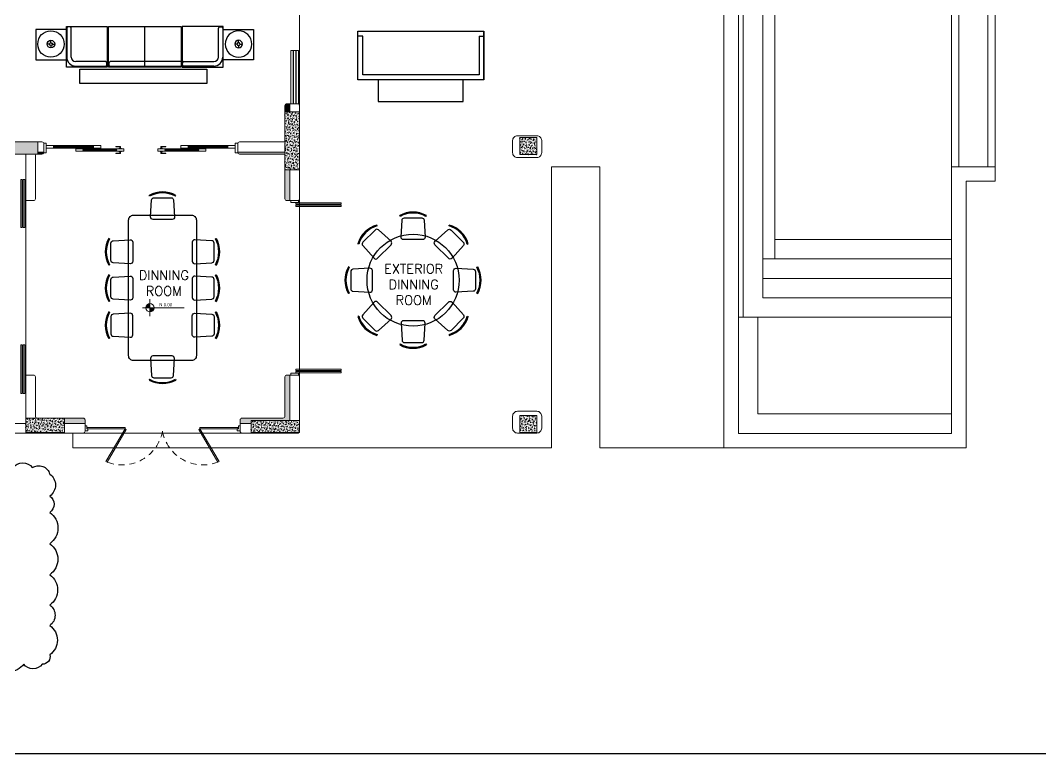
# Model space of a CAD drawing. Header units: metres. Extents: x -232 to 581, y 30 to 789.
# Drawn here: x 114.26 to 135.31, y 374.67 to 389.8 of the extents above; entities that cross this region are included whole.
import ezdxf

# ---------------------------------------------------------------- set-up
doc = ezdxf.new("R2010")
doc.units = ezdxf.units.M
doc.linetypes.add('HIDDEN2', pattern=[0.1875, 0.125, -0.0625])
for name, color, linetype in [('_electricos-Leyenda', 7, 'Continuous'), ('HATCH', 8, 'Continuous'), ('MOBILIARIOS', 252, 'Continuous')]:
    doc.layers.add(name, color=color, linetype=linetype)
for name, color, linetype, lineweight in [('A-DOOR', 35, 'Continuous', 5), ('A-WALL', 250, 'Continuous', 20), ('baños', 140, 'Continuous', 0), ('Columnas', 7, 'Continuous', 18), ('piscina', 131, 'Continuous', 0), ('SE-2', 252, 'Continuous', 9), ('textos', 7, 'Continuous', 0)]:
    doc.layers.add(name, color=color, linetype=linetype, lineweight=lineweight)
doc.layers.add('PISO', color=7, linetype='Continuous', lineweight=5, true_color=0xe6e6e6)
doc.layers.add('pisos', color=253, linetype='Continuous', lineweight=0, transparency=0.1)
doc.layers.add('RELLENO SECCION', color=8, linetype='Continuous', lineweight=0, transparency=0.4)
doc.styles.add('ESC100-2mm', font='arial.ttf', dxfattribs={"height": 0.15})
doc.styles.get("Standard").update_dxf_attribs({"font": 'arial.ttf'})
pattern_1 = [(50, (109.59505, -7.243447), (0.058299094, -0.005100507), [0.006096, -0.067056]), (355, (109.59505, -7.24345), (-0.011277895, 0.06113819), [0.0048768, -0.053644987]), (100.451445, (109.59991, -7.24387), (0.0470212, 0.05603768), [0.005180803, -0.056988878]), (46.1842, (109.59505, -7.22719), (0.086745293, -0.013453545), [0.009144, -0.100584]), (96.63556, (109.60228, -7.22831), (0.07596932, 0.07917636), [0.00777121, -0.085483395]), (351.18415, (109.59505, -7.22719), (0.07596932, 0.07917636), [0.00731519, -0.080467114]), (21, (109.60318, -7.231255), (0.048516605, -0.032724863), [0.006096, -0.067056]), (326, (109.60318, -7.231255), (0.01977665, 0.05894015), [0.0048768, -0.0536448]), (71.451445, (109.607223, -7.23398), (0.068293254, 0.026215286), [0.005180803, -0.05698878]), (37.5, (109.595052, -7.243447), (0.000988353, 0.0270576124), [0, -0.05299456, 0, -0.0544576, 0, -0.053848]), (7.5, (109.595052, -7.243447), (0.021382292, 0.032057784), [0, -0.03104896, 0, -0.05177536, 0, -0.0205232]), (327.5, (109.576927, -7.243447), (0.0433889905, -0.001833198), [0, -0.02032, 0, -0.0633984, 0, -0.0841248]), (317.5, (109.5688, -7.243447), (0.047401338, 0.008136477), [0, -0.026416, 0, -0.04210304, 0, -0.0597408])]

# ---------------------------------------------------------------- blocks, each defined once
blk = doc.blocks.new('A$C9daa110d')
at = {"layer": 'A-DOOR'}
for p, q in [((0, 0.101), (0.06, 0.101)), ((0, 0.101), (0, 0.001)), ((0.035, 0.001), (0, 0.001)), ((0.035, 0.061), (0.035, 0.001)), ((0.06, 0.061), (0.035, 0.061)), ((0.06, 0.061), (0.06, 0.101)), ((3.2, 0.1), (3.14, 0.1)), ((3.14, 0.06), (3.14, 0.1)), ((3.14, 0.06), (3.165, 0.06)), ((3.165, 0.06), (3.165, 0)), ((3.165, 0), (3.2, 0)), ((3.2, 0.1), (3.2, 0))]:
    blk.add_line(p, q, dxfattribs=at)
for points in [[(0.431, 0.734), (0.825, 0.06), (0.851, 0.076), (0.458, 0.749)], [(2.766, 0.734), (2.372, 0.06), (2.346, 0.075), (2.74, 0.749)], [(0.045, 0.061), (0.825, 0.06), (0.825, 0.03), (0.045, 0.03)], [(3.152, 0.06), (2.372, 0.06), (2.372, 0.03), (3.152, 0.03)]]:
    blk.add_lwpolyline(points, close=True, dxfattribs=at)
at = {"layer": 'A-DOOR', "linetype": 'HIDDEN2'}
for centre, start, end in [((0.76, -0.049), 10.7613, 110.7488), ((2.437, -0.049), 69.2325, 169.2199)]:
    blk.add_arc(centre, 0.854, start, end, dxfattribs=at)
blk = doc.blocks.new('A$C19a6c55b')
at = {"layer": 'A-DOOR'}
for points in [[(0, 3.563), (0.155, 3.563), (0.155, 3.6), (0, 3.6)], [(0.101, 3.525), (1.036, 3.525), (1.036, 3.555), (0.101, 3.555)], [(0.101, 3.477), (1.036, 3.477), (1.036, 3.508), (0.101, 3.508)], [(0, 0.037), (0.155, 0.037), (0.155, 0), (0, 0)], [(0.101, 0.123), (1.036, 0.123), (1.036, 0.092), (0.101, 0.092)], [(0.101, 0.075), (1.036, 0.075), (1.036, 0.045), (0.101, 0.045)]]:
    blk.add_lwpolyline(points, close=True, dxfattribs=at)
blk = doc.blocks.new('A$Ce5805d30')
at = {"layer": 'MOBILIARIOS'}
for p, q in [((0.548, 0.548, -0.342), (0, 0.548, -0.342)), ((0, 0.548, -0.342), (0, 0, -0.342)), ((0.548, 0, -0.342), (0.548, 0.548, -0.342)), ((0.238, 0.27, -0.342), (0.195, 0.27, -0.342)), ((0.263, 0.295, -0.342), (0.263, 0.338, -0.342)), ((0.263, 0.244, -0.342), (0.263, 0.202, -0.342)), ((0.289, 0.27, -0.342), (0.332, 0.27, -0.342)), ((0, 0, -0.342), (0.548, 0, -0.342))]:
    blk.add_line(p, q, dxfattribs=at)
for radius in [0.238, 0.0681, 0.0255]:
    blk.add_circle((0.263, 0.27, -0.342), radius, dxfattribs=at)
blk = doc.blocks.new('20.03.2026 LN 09 PRIMER NIVEL ARQ')
at = {"layer": 'HATCH'}
h = blk.add_hatch(dxfattribs=at)
h.set_pattern_fill('AR-CONC', color=1, scale=0.00032)
h.set_pattern_definition(pattern_1)
h.paths.add_polyline_path([(9.914, -55.828), (9.664, -55.828), (9.664, -56.732), (10.814, -56.732), (10.814, -56.482), (9.914, -56.482)])
h = blk.add_hatch(dxfattribs=at)
h.set_pattern_fill('AR-CONC', color=1, scale=0.00032)
h.set_pattern_definition(pattern_1)
h.paths.add_polyline_path([(16.214, -57.057), (15.914, -57.057), (15.914, -55.858), (16.214, -55.858)])
h = blk.add_hatch(dxfattribs=at)
h.set_pattern_fill('AR-CONC', color=1, scale=0.00032)
h.set_pattern_definition(pattern_1)
h.paths.add_polyline_path([(20.764, -56.742), (21.114, -56.742), (21.114, -56.392), (20.764, -56.392)])
h = blk.add_hatch(dxfattribs=at)
h.set_pattern_fill('AR-CONC', color=1, scale=0.00032)
h.set_pattern_definition(pattern_1)
h.paths.add_polyline_path([(10.564, -62.182), (10.564, -62.482), (11.364, -62.482), (11.364, -62.182)])
h = blk.add_hatch(dxfattribs=at)
h.set_pattern_fill('AR-CONC', color=1, scale=0.00032)
h.set_pattern_definition(pattern_1)
h.paths.add_polyline_path([(15.214, -62.482), (15.214, -62.232), (15.964, -62.232), (15.964, -62.232), (16.214, -62.232), (16.214, -62.482)])
h = blk.add_hatch(dxfattribs=at)
h.set_pattern_fill('AR-CONC', color=1, scale=0.00032)
h.set_pattern_definition(pattern_1)
h.paths.add_polyline_path([(20.764, -62.48), (21.114, -62.48), (21.114, -62.13), (20.764, -62.13)])
at = {"layer": 'RELLENO SECCION'}
h = blk.add_hatch(color=1, dxfattribs=at)
h.dxf.hatch_style = 1
h.paths.add_polyline_path([(15.914, -55.858), (16.014, -55.858), (16.014, -55.693), (15.954, -55.693, 0.414214), (15.914, -55.733)])
h = blk.add_hatch(color=1, dxfattribs=at)
h.dxf.hatch_style = 1
edge = h.paths.add_edge_path()
edge.add_arc((10.899, -56.692), 0.04, 269.7937, 358.7066)
edge.add_line((10.939, -56.693), (10.814, -56.693))
edge.add_line((10.814, -56.693), (10.814, -56.732))
edge.add_line((10.814, -56.732), (10.899, -56.732))
h = blk.add_hatch(color=1, dxfattribs=at)
h.dxf.hatch_style = 1
edge = h.paths.add_edge_path()
edge.add_arc((15.874, -56.772), 0.04, 0, 89.8695)
edge.add_line((15.874, -56.732), (14.979, -56.732))
edge.add_arc((14.979, -56.692), 0.04, 181.2771, 269.8888, ccw=False)
edge.add_line((14.939, -56.693), (15.914, -56.693))
edge.add_line((15.914, -56.693), (15.914, -56.772))
h = blk.add_hatch(color=1, dxfattribs=at)
h.dxf.hatch_style = 1
h.paths.add_polyline_path([(16.014, -57.057), (15.914, -57.057), (15.914, -57.653, 0.414214), (15.954, -57.693), (16.014, -57.693)])
h = blk.add_hatch(color=1, dxfattribs=at)
h.dxf.hatch_style = 1
edge = h.paths.add_edge_path()
edge.add_arc((15.874, -62.142), 0.04, 270, 360, ccw=False)
edge.add_line((15.874, -62.182), (15.029, -62.182))
edge.add_arc((15.029, -62.222), 0.04, 90, 180)
edge.add_line((14.989, -62.222), (14.989, -62.293))
edge.add_line((14.989, -62.293), (15.214, -62.293))
edge.add_line((15.214, -62.293), (15.214, -62.232))
edge.add_line((15.214, -62.232), (15.964, -62.232))
edge.add_line((15.964, -62.232), (16.014, -62.232))
edge.add_line((16.014, -62.232), (16.014, -61.293))
edge.add_line((16.014, -61.293), (15.954, -61.293))
edge.add_arc((15.954, -61.333), 0.04, 90, 180)
edge.add_line((15.914, -61.333), (15.914, -62.142))
edge = h.paths.add_edge_path()
edge.add_arc((11.749, -62.222), 0.04, 360, 450)
edge.add_line((11.749, -62.182), (11.364, -62.182))
edge.add_line((11.364, -62.182), (11.364, -62.293))
edge.add_line((11.364, -62.293), (11.789, -62.293))
edge.add_line((11.789, -62.293), (11.789, -62.222))
at = {"layer": 'textos', "transparency": 33554534}
h = blk.add_hatch(color=1, dxfattribs=at)
h.dxf.hatch_style = 1
h.paths.add_polyline_path([(13.129, -59.818, 0.414214), (13.043, -59.904), (13.129, -59.904)])
h.paths.add_polyline_path([(13.216, -59.904), (13.129, -59.904), (13.129, -59.991, 0.414214)])
at = {"layer": 'A-DOOR', "color": 1}
for p, q in [((10.989, -56.557), (11.139, -56.557)), ((10.989, -56.607), (10.989, -56.557)), ((10.989, -56.557), (11.139, -56.557)), ((10.989, -56.607), (10.989, -56.557)), ((11.139, -56.607), (10.989, -56.607)), ((11.139, -56.607), (10.989, -56.607)), ((11.134, -56.585), (11.134, -56.58)), ((11.134, -56.58), (11.969, -56.58)), ((11.134, -56.585), (11.134, -56.58)), ((11.134, -56.58), (11.969, -56.58)), ((11.134, -56.585), (11.969, -56.585)), ((11.134, -56.585), (11.969, -56.585)), ((11.139, -56.58), (11.139, -56.557)), ((11.139, -56.557), (11.99, -56.557)), ((11.139, -56.58), (11.139, -56.557)), ((11.139, -56.557), (11.99, -56.557)), ((11.144, -56.575), (11.139, -56.575)), ((11.144, -56.575), (11.139, -56.575)), ((11.139, -56.585), (11.139, -56.607)), ((11.139, -56.585), (11.139, -56.607)), ((11.144, -56.59), (11.139, -56.59)), ((11.144, -56.59), (11.139, -56.59)), ((11.139, -56.607), (11.99, -56.607)), ((11.139, -56.607), (11.99, -56.607)), ((11.144, -56.575), (11.144, -56.58)), ((11.144, -56.575), (11.959, -56.575)), ((11.144, -56.575), (11.144, -56.58)), ((11.144, -56.575), (11.959, -56.575)), ((11.144, -56.59), (11.144, -56.585)), ((11.144, -56.59), (11.144, -56.585)), ((11.959, -56.59), (11.144, -56.59)), ((11.959, -56.59), (11.144, -56.59)), ((11.597, -56.622), (11.747, -56.622)), ((11.597, -56.672), (11.597, -56.622)), ((11.597, -56.622), (11.747, -56.622)), ((11.597, -56.672), (11.597, -56.622)), ((11.742, -56.65), (11.742, -56.645)), ((11.742, -56.645), (12.444, -56.645)), ((11.742, -56.65), (11.742, -56.645)), ((11.742, -56.645), (12.444, -56.645)), ((11.747, -56.645), (11.747, -56.622)), ((11.747, -56.622), (12.465, -56.622)), ((11.747, -56.645), (11.747, -56.622)), ((11.747, -56.622), (12.465, -56.622)), ((11.752, -56.64), (11.747, -56.64)), ((11.752, -56.64), (11.747, -56.64)), ((11.752, -56.64), (11.752, -56.645)), ((11.752, -56.64), (12.434, -56.64)), ((11.752, -56.64), (11.752, -56.645)), ((11.752, -56.64), (12.434, -56.64)), ((11.959, -56.575), (11.964, -56.575)), ((11.959, -56.575), (11.959, -56.58)), ((11.959, -56.575), (11.964, -56.575)), ((11.959, -56.575), (11.959, -56.58)), ((11.959, -56.59), (11.959, -56.585)), ((11.959, -56.59), (11.959, -56.585)), ((11.959, -56.59), (11.964, -56.59)), ((11.959, -56.59), (11.964, -56.59)), ((11.964, -56.58), (11.964, -56.557)), ((12.114, -56.557), (11.964, -56.557)), ((11.964, -56.58), (11.964, -56.557)), ((12.114, -56.557), (11.964, -56.557)), ((11.964, -56.585), (11.964, -56.607)), ((11.964, -56.585), (11.964, -56.607)), ((11.964, -56.607), (12.114, -56.607)), ((11.964, -56.607), (12.114, -56.607)), ((11.969, -56.585), (11.969, -56.58)), ((11.969, -56.585), (11.969, -56.58)), ((12.114, -56.557), (12.114, -56.607)), ((12.114, -56.607), (12.114, -56.557)), ((12.114, -56.557), (12.114, -56.607)), ((12.114, -56.607), (12.114, -56.557)), ((12.434, -56.64), (12.439, -56.64)), ((12.434, -56.64), (12.434, -56.645)), ((12.434, -56.64), (12.439, -56.64)), ((12.434, -56.64), (12.434, -56.645)), ((12.439, -56.645), (12.439, -56.622)), ((12.589, -56.622), (12.439, -56.622)), ((12.439, -56.645), (12.439, -56.622)), ((12.589, -56.622), (12.439, -56.622)), ((12.444, -56.65), (12.444, -56.645)), ((12.444, -56.65), (12.444, -56.645)), ((12.506, -56.582), (12.506, -56.617)), ((12.506, -56.582), (12.506, -56.617)), ((12.521, -56.617), (12.521, -56.572)), ((12.521, -56.617), (12.521, -56.572)), ((12.589, -56.622), (12.589, -56.672)), ((12.589, -56.672), (12.589, -56.622)), ((12.589, -56.622), (12.589, -56.672)), ((12.589, -56.672), (12.589, -56.622)), ((13.289, -56.622), (13.289, -56.672)), ((13.289, -56.622), (13.439, -56.622)), ((13.289, -56.672), (13.289, -56.622)), ((13.289, -56.622), (13.289, -56.672)), ((13.289, -56.622), (13.439, -56.622)), ((13.289, -56.672), (13.289, -56.622)), ((13.356, -56.617), (13.356, -56.572)), ((13.356, -56.617), (13.356, -56.572)), ((13.371, -56.582), (13.371, -56.617)), ((13.371, -56.582), (13.371, -56.617)), ((14.131, -56.622), (13.413, -56.622)), ((14.131, -56.622), (13.413, -56.622)), ((14.136, -56.645), (13.434, -56.645)), ((13.434, -56.65), (13.434, -56.645)), ((14.136, -56.645), (13.434, -56.645)), ((13.434, -56.65), (13.434, -56.645)), ((13.439, -56.645), (13.439, -56.622)), ((13.439, -56.645), (13.439, -56.622)), ((13.444, -56.64), (13.439, -56.64)), ((13.444, -56.64), (13.439, -56.64)), ((14.126, -56.64), (13.444, -56.64)), ((13.444, -56.64), (13.444, -56.645)), ((14.126, -56.64), (13.444, -56.64)), ((13.444, -56.64), (13.444, -56.645)), ((13.764, -56.557), (13.764, -56.607)), ((13.764, -56.557), (13.914, -56.557)), ((13.764, -56.607), (13.764, -56.557)), ((13.764, -56.557), (13.764, -56.607)), ((13.764, -56.557), (13.914, -56.557)), ((13.764, -56.607), (13.764, -56.557)), ((13.914, -56.607), (13.764, -56.607)), ((13.914, -56.607), (13.764, -56.607)), ((14.739, -56.557), (13.888, -56.557)), ((14.739, -56.557), (13.888, -56.557)), ((14.739, -56.607), (13.888, -56.607)), ((14.739, -56.607), (13.888, -56.607)), ((14.744, -56.58), (13.909, -56.58)), ((13.909, -56.585), (13.909, -56.58)), ((14.744, -56.58), (13.909, -56.58)), ((13.909, -56.585), (13.909, -56.58)), ((14.744, -56.585), (13.909, -56.585)), ((14.744, -56.585), (13.909, -56.585)), ((13.914, -56.58), (13.914, -56.557)), ((13.914, -56.58), (13.914, -56.557)), ((13.919, -56.575), (13.914, -56.575)), ((13.919, -56.575), (13.914, -56.575)), ((13.914, -56.585), (13.914, -56.607)), ((13.914, -56.585), (13.914, -56.607)), ((13.919, -56.59), (13.914, -56.59)), ((13.919, -56.59), (13.914, -56.59)), ((14.734, -56.575), (13.919, -56.575)), ((13.919, -56.575), (13.919, -56.58)), ((14.734, -56.575), (13.919, -56.575)), ((13.919, -56.575), (13.919, -56.58)), ((13.919, -56.59), (13.919, -56.585)), ((13.919, -56.59), (13.919, -56.585)), ((13.919, -56.59), (14.734, -56.59)), ((13.919, -56.59), (14.734, -56.59)), ((14.126, -56.64), (14.131, -56.64)), ((14.126, -56.64), (14.126, -56.645)), ((14.126, -56.64), (14.131, -56.64)), ((14.126, -56.64), (14.126, -56.645)), ((14.131, -56.645), (14.131, -56.622)), ((14.281, -56.622), (14.131, -56.622)), ((14.131, -56.645), (14.131, -56.622)), ((14.281, -56.622), (14.131, -56.622)), ((14.136, -56.65), (14.136, -56.645)), ((14.136, -56.65), (14.136, -56.645)), ((14.281, -56.672), (14.281, -56.622)), ((14.281, -56.672), (14.281, -56.622)), ((14.734, -56.575), (14.739, -56.575)), ((14.734, -56.575), (14.734, -56.58)), ((14.734, -56.575), (14.739, -56.575)), ((14.734, -56.575), (14.734, -56.58)), ((14.734, -56.59), (14.734, -56.585)), ((14.734, -56.59), (14.734, -56.585)), ((14.734, -56.59), (14.739, -56.59)), ((14.734, -56.59), (14.739, -56.59)), ((14.739, -56.58), (14.739, -56.557)), ((14.889, -56.557), (14.739, -56.557)), ((14.739, -56.58), (14.739, -56.557)), ((14.889, -56.557), (14.739, -56.557)), ((14.739, -56.585), (14.739, -56.607)), ((14.739, -56.585), (14.739, -56.607)), ((14.739, -56.607), (14.889, -56.607)), ((14.739, -56.607), (14.889, -56.607)), ((14.744, -56.585), (14.744, -56.58)), ((14.744, -56.585), (14.744, -56.58)), ((14.889, -56.607), (14.889, -56.557)), ((14.889, -56.607), (14.889, -56.557)), ((11.747, -56.672), (11.597, -56.672)), ((11.747, -56.672), (11.597, -56.672)), ((11.742, -56.65), (12.444, -56.65)), ((11.742, -56.65), (12.444, -56.65)), ((11.747, -56.65), (11.747, -56.672)), ((11.747, -56.65), (11.747, -56.672)), ((11.752, -56.654), (11.747, -56.654)), ((11.752, -56.654), (11.747, -56.654)), ((11.747, -56.672), (12.465, -56.672)), ((11.747, -56.672), (12.465, -56.672)), ((11.752, -56.654), (11.752, -56.65)), ((11.752, -56.654), (11.752, -56.65)), ((12.434, -56.654), (11.752, -56.654)), ((12.434, -56.654), (11.752, -56.654)), ((12.434, -56.654), (12.434, -56.65)), ((12.434, -56.654), (12.434, -56.65)), ((12.434, -56.654), (12.439, -56.654)), ((12.434, -56.654), (12.439, -56.654)), ((12.439, -56.65), (12.439, -56.672)), ((12.439, -56.65), (12.439, -56.672)), ((12.439, -56.672), (12.589, -56.672)), ((12.439, -56.672), (12.589, -56.672)), ((12.506, -56.712), (12.506, -56.677)), ((12.506, -56.712), (12.506, -56.677)), ((12.521, -56.677), (12.521, -56.722)), ((12.521, -56.677), (12.521, -56.722)), ((13.439, -56.672), (13.289, -56.672)), ((13.439, -56.672), (13.289, -56.672)), ((13.356, -56.677), (13.356, -56.722)), ((13.356, -56.677), (13.356, -56.722)), ((13.371, -56.712), (13.371, -56.677)), ((13.371, -56.712), (13.371, -56.677)), ((14.131, -56.672), (13.413, -56.672)), ((14.131, -56.672), (13.413, -56.672)), ((14.136, -56.65), (13.434, -56.65)), ((14.136, -56.65), (13.434, -56.65)), ((13.439, -56.65), (13.439, -56.672)), ((13.439, -56.65), (13.439, -56.672)), ((13.444, -56.654), (13.439, -56.654)), ((13.444, -56.654), (13.439, -56.654)), ((13.444, -56.654), (13.444, -56.65)), ((13.444, -56.654), (13.444, -56.65)), ((13.444, -56.654), (14.126, -56.654)), ((13.444, -56.654), (14.126, -56.654)), ((14.126, -56.654), (14.126, -56.65)), ((14.126, -56.654), (14.126, -56.65)), ((14.126, -56.654), (14.131, -56.654)), ((14.126, -56.654), (14.131, -56.654)), ((14.131, -56.65), (14.131, -56.672)), ((14.131, -56.65), (14.131, -56.672)), ((14.131, -56.672), (14.281, -56.672)), ((14.131, -56.672), (14.281, -56.672))]:
    blk.add_line(p, q, dxfattribs=at)
for points in [[(16.034, -55.693), (16.084, -55.693), (16.084, -54.593), (16.034, -54.593)], [(16.089, -55.693), (16.139, -55.693), (16.139, -54.593), (16.089, -54.593)], [(16.147, -55.693), (16.197, -55.693), (16.197, -54.593), (16.147, -54.593)], [(10.989, -56.508), (10.939, -56.508), (10.939, -56.708), (10.989, -56.708)], [(10.989, -56.508), (10.939, -56.508), (10.939, -56.708), (10.989, -56.708)], [(12.521, -56.572), (12.521, -56.582), (12.424, -56.582), (12.424, -56.572)], [(12.521, -56.572), (12.521, -56.582), (12.424, -56.582), (12.424, -56.572)], [(12.539, -56.622), (12.489, -56.622), (12.489, -56.617), (12.539, -56.617)], [(12.539, -56.622), (12.489, -56.622), (12.489, -56.617), (12.539, -56.617)], [(13.339, -56.622), (13.389, -56.622), (13.389, -56.617), (13.339, -56.617)], [(13.339, -56.622), (13.389, -56.622), (13.389, -56.617), (13.339, -56.617)], [(13.356, -56.572), (13.356, -56.582), (13.454, -56.582), (13.454, -56.572)], [(13.356, -56.572), (13.356, -56.582), (13.454, -56.582), (13.454, -56.572)], [(14.889, -56.508), (14.939, -56.508), (14.939, -56.708), (14.889, -56.708)], [(14.889, -56.508), (14.939, -56.508), (14.939, -56.708), (14.889, -56.708)], [(12.521, -56.722), (12.521, -56.712), (12.424, -56.712), (12.424, -56.722)], [(12.521, -56.722), (12.521, -56.712), (12.424, -56.712), (12.424, -56.722)], [(12.539, -56.672), (12.489, -56.672), (12.489, -56.677), (12.539, -56.677)], [(12.539, -56.672), (12.489, -56.672), (12.489, -56.677), (12.539, -56.677)], [(13.339, -56.672), (13.389, -56.672), (13.389, -56.677), (13.339, -56.677)], [(13.339, -56.672), (13.389, -56.672), (13.389, -56.677), (13.339, -56.677)], [(13.356, -56.722), (13.356, -56.712), (13.454, -56.712), (13.454, -56.722)], [(13.356, -56.722), (13.356, -56.712), (13.454, -56.712), (13.454, -56.722)], [(10.493, -57.256), (10.493, -58.25), (10.463, -58.25), (10.463, -57.256)], [(10.544, -57.256), (10.544, -58.25), (10.514, -58.25), (10.514, -57.256)], [(10.493, -61.675), (10.493, -60.67), (10.463, -60.67), (10.463, -61.675)], [(10.544, -61.675), (10.544, -60.67), (10.514, -60.67), (10.514, -61.675)]]:
    blk.add_lwpolyline(points, close=True, dxfattribs=at)
at = {"layer": 'A-WALL', "color": 1}
for p, q in [((15.914, -55.858), (15.914, -55.733)), ((15.954, -55.693), (16.174, -55.693)), ((16.014, -55.693), (16.014, -55.858)), ((16.214, -55.733), (16.214, -56.443)), ((10.814, -56.482), (10.899, -56.482)), ((10.939, -56.693), (10.939, -56.522)), ((14.939, -56.693), (14.939, -56.522)), ((15.874, -56.482), (14.979, -56.482)), ((16.214, -56.443), (16.214, -57.653)), ((10.564, -56.732), (10.564, -57.693)), ((10.764, -56.772), (10.764, -57.653)), ((10.814, -56.693), (10.939, -56.693)), ((10.814, -56.732), (10.899, -56.732)), ((14.939, -56.693), (15.914, -56.693)), ((15.874, -56.732), (14.979, -56.732)), ((15.914, -57.057), (15.914, -57.653)), ((16.014, -57.057), (16.014, -57.693)), ((10.564, -57.693), (10.724, -57.693)), ((15.954, -57.693), (16.174, -57.693)), ((16.054, -57.693), (16.174, -57.693)), ((10.564, -62.293), (10.564, -61.293)), ((10.564, -61.293), (10.724, -61.293)), ((10.764, -62.142), (10.764, -61.333)), ((15.914, -61.333), (15.914, -62.142)), ((10.564, -62.293), (9.364, -62.293)), ((11.749, -62.182), (11.364, -62.182)), ((11.789, -62.293), (11.364, -62.293)), ((11.789, -62.222), (11.789, -62.453)), ((14.989, -62.222), (14.989, -62.453)), ((11.749, -62.493), (6.924, -62.493))]:
    blk.add_line(p, q, dxfattribs=at)
at = {"layer": 'A-WALL', "color": 1, "transparency": 33554684}
for p, q in [((16.054, -55.693), (16.174, -55.693)), ((16.084, -55.693), (16.144, -55.693))]:
    blk.add_line(p, q, dxfattribs=at)
at = {"layer": 'A-WALL', "color": 1}
for points in [[(21.114, -56.353), (20.714, -56.353, 0.414214), (20.614, -56.453), (20.614, -56.703, 0.414214), (20.714, -56.803), (21.114, -56.803, 0.414214), (21.214, -56.703), (21.214, -56.453, 0.414214)], [(21.114, -62.041), (20.714, -62.041, 0.414214), (20.614, -62.141), (20.614, -62.391, 0.414214), (20.714, -62.491), (21.114, -62.491, 0.414214), (21.214, -62.391), (21.214, -62.141, 0.414214)]]:
    blk.add_lwpolyline(points, format="xyb", close=True, dxfattribs=at)
for points in [[(15.954, -61.293), (16.174, -61.293, -0.414214), (16.214, -61.333), (16.214, -62.453, -0.414214), (16.174, -62.493), (15.029, -62.493, -0.414214), (14.989, -62.453)], [(15.874, -62.182, 0.414214), (15.914, -62.142), (15.914, -62.121)]]:
    blk.add_lwpolyline(points, format="xyb", dxfattribs=at)
for points in [[(16.014, -62.232), (16.014, -61.293)], [(14.989, -62.293), (15.214, -62.293)], [(15.029, -62.182), (15.874, -62.182)]]:
    blk.add_lwpolyline(points, dxfattribs=at)
for centre, start, end in [((15.954, -55.733), 90, 180), ((16.174, -55.733), 0, 90), ((10.899, -56.522), 0, 89.9952), ((14.979, -56.522), 90.0048, 180), ((15.874, -56.442), 270.0048, 0), ((10.804, -56.772), 89.8729, 180), ((10.899, -56.692), 269.7458, 0), ((14.979, -56.692), 180, 270.0048), ((15.874, -56.772), 360, 90.0048), ((10.724, -57.653), 270, 360), ((15.954, -57.653), 180, 270), ((16.174, -57.653), 270, 0), ((10.724, -61.333), 0, 90), ((15.954, -61.333), 90, 180), ((10.804, -62.142), 180, 270), ((11.749, -62.222), 360, 90), ((15.029, -62.222), 90, 180), ((11.749, -62.453), 270, 360)]:
    blk.add_arc(centre, 0.04, start, end, dxfattribs=at)
at = {"layer": 'Columnas', "color": 1}
for points in [[(9.914, -55.828), (9.664, -55.828), (9.664, -56.732), (10.814, -56.732), (10.814, -56.482), (9.914, -56.482), (9.914, -55.828)], [(15.214, -62.482), (16.214, -62.482), (16.214, -62.232), (15.964, -62.232), (15.964, -62.232), (15.214, -62.232), (15.214, -62.482)]]:
    blk.add_lwpolyline(points, dxfattribs=at)
for points in [[(16.214, -57.057), (15.914, -57.057), (15.914, -55.858), (16.214, -55.858)], [(20.764, -56.742), (21.114, -56.742), (21.114, -56.392), (20.764, -56.392)], [(10.564, -62.182), (10.564, -62.482), (11.364, -62.482), (11.364, -62.182)], [(20.764, -62.48), (21.114, -62.48), (21.114, -62.13), (20.764, -62.13)]]:
    blk.add_lwpolyline(points, close=True, dxfattribs=at)
at = {"layer": 'MOBILIARIOS', "color": 1}
for p, q in [((11.473, -54.103), (11.439, -54.103)), ((13.021, -54.94), (13.021, -54.097)), ((13.769, -54.097), (13.769, -54.94)), ((14.568, -54.103), (14.603, -54.103)), ((11.41, -54.131), (11.41, -54.73)), ((11.501, -54.73), (11.501, -54.131)), ((14.54, -54.73), (14.54, -54.131)), ((14.631, -54.131), (14.631, -54.73)), ((11.41, -54.917), (11.41, -54.917)), ((12.213, -54.824), (11.595, -54.824)), ((11.598, -54.917), (12.213, -54.917)), ((12.241, -54.889), (12.241, -54.852)), ((13.8, -54.889), (13.8, -54.852)), ((13.828, -54.824), (14.447, -54.824)), ((14.444, -54.917), (13.828, -54.917)), ((13.121, -57.602), (13.112, -57.585)), ((13.654, -57.602), (13.664, -57.585)), ((18.293, -58.019), (18.283, -58.001)), ((18.825, -58.019), (18.835, -58.001)), ((17.816, -58.216), (17.811, -58.197)), ((19.302, -58.216), (19.307, -58.197)), ((12.294, -58.482), (12.276, -58.472)), ((14.481, -58.482), (14.498, -58.472)), ((17.44, -58.593), (17.42, -58.587)), ((19.678, -58.593), (19.698, -58.587)), ((12.294, -59.015), (12.276, -59.025)), ((14.481, -59.015), (14.498, -59.025)), ((17.242, -59.069), (17.225, -59.059)), ((19.876, -59.069), (19.893, -59.059)), ((12.294, -59.232), (12.276, -59.222)), ((14.481, -59.232), (14.498, -59.222)), ((12.294, -59.765), (12.276, -59.775)), ((14.481, -59.765), (14.498, -59.775)), ((17.242, -59.602), (17.225, -59.611)), ((19.876, -59.602), (19.893, -59.611)), ((12.294, -59.998), (12.276, -59.989)), ((14.481, -59.998), (14.498, -59.989)), ((17.44, -60.078), (17.42, -60.083)), ((19.678, -60.078), (19.698, -60.083)), ((12.294, -60.531), (12.276, -60.541)), ((14.481, -60.531), (14.498, -60.541)), ((17.816, -60.455), (17.811, -60.474)), ((19.302, -60.455), (19.307, -60.474)), ((18.293, -60.652), (18.283, -60.669)), ((18.825, -60.652), (18.835, -60.669)), ((13.121, -61.379), (13.111, -61.396)), ((13.654, -61.379), (13.663, -61.396))]:
    blk.add_line(p, q, dxfattribs=at)
at = {"layer": 'MOBILIARIOS', "color": 1, "lineweight": -2}
for p, q in [((17.422, -54.198), (20.022, -54.198)), ((17.422, -55.198), (17.422, -54.198)), ((17.522, -54.298), (17.422, -54.298)), ((17.522, -55.098), (17.522, -54.298)), ((19.922, -54.298), (19.922, -55.098)), ((19.922, -54.298), (20.022, -54.298)), ((20.022, -54.198), (20.022, -55.198)), ((20.022, -55.198), (20.022, -54.198)), ((19.922, -55.098), (17.522, -55.098)), ((20.022, -55.198), (17.422, -55.198))]:
    blk.add_line(p, q, dxfattribs=at)
at = {"layer": 'MOBILIARIOS', "color": 1}
for points in [[(11.404, -54.097), (12.246, -54.097), (12.246, -54.94), (11.404, -54.94)], [(14.637, -54.097), (13.795, -54.097), (13.795, -54.94), (14.637, -54.94)], [(11.682, -54.981), (14.3, -54.981), (14.3, -55.278), (11.682, -55.278)], [(17.838, -55.648), (19.596, -55.648), (19.596, -55.198), (17.838, -55.198)]]:
    blk.add_lwpolyline(points, close=True, dxfattribs=at)
blk.add_lwpolyline([(13.769, -54.94), (12.272, -54.94), (12.272, -54.097), (13.769, -54.097)], dxfattribs=at)
blk.add_lwpolyline([(13.769, -54.824), (12.31, -54.824, 0.414214), (12.282, -54.853), (12.282, -54.889, 0.414214), (12.31, -54.917), (13.769, -54.917)], format="xyb", dxfattribs=at)
for points in [[(13.21, -57.632), (13.565, -57.632, -0.39805), (13.615, -57.679), (13.635, -58.029, -0.430564), (13.585, -58.082), (13.191, -58.082, -0.430564), (13.141, -58.029), (13.16, -57.679, -0.39805)], [(14.087, -58.094), (14.087, -60.894, -0.414214), (13.987, -60.994), (12.787, -60.994, -0.414214), (12.687, -60.894), (12.687, -58.094, -0.414214), (12.787, -57.994), (13.987, -57.994, -0.414214)], [(18.381, -58.048), (18.737, -58.048, -0.39805), (18.787, -58.095), (18.806, -58.445, -0.430564), (18.756, -58.498), (18.362, -58.498, -0.430564), (18.312, -58.445), (18.331, -58.095, -0.39805)], [(17.775, -58.299), (17.523, -58.551, 0.39805), (17.521, -58.619), (17.755, -58.881, 0.430564), (17.828, -58.883), (18.106, -58.604, 0.430564), (18.104, -58.531), (17.843, -58.298, 0.39805)], [(19.343, -58.299), (19.595, -58.551, -0.39805), (19.597, -58.619), (19.363, -58.881, -0.430564), (19.29, -58.883), (19.011, -58.604, -0.430564), (19.013, -58.531), (19.275, -58.298, -0.39805)], [(12.324, -58.926), (12.324, -58.571, -0.39805), (12.371, -58.521), (12.721, -58.502, -0.430564), (12.774, -58.551), (12.774, -58.946, -0.430564), (12.721, -58.996), (12.371, -58.976, -0.39805)], [(14.451, -58.926), (14.451, -58.571, 0.39805), (14.404, -58.521), (14.054, -58.502, 0.430564), (14.001, -58.551), (14.001, -58.946, 0.430564), (14.054, -58.996), (14.404, -58.976, 0.39805)], [(17.272, -59.158), (17.272, -59.513, 0.39805), (17.319, -59.563), (17.669, -59.582, 0.430564), (17.722, -59.532), (17.722, -59.138, 0.430564), (17.669, -59.088), (17.319, -59.108, 0.39805)], [(19.846, -59.158), (19.846, -59.513, -0.39805), (19.799, -59.563), (19.449, -59.582, -0.430564), (19.396, -59.532), (19.396, -59.138, -0.430564), (19.449, -59.088), (19.799, -59.108, -0.39805)], [(12.324, -59.676), (12.324, -59.321, -0.39805), (12.371, -59.271), (12.721, -59.252, -0.430564), (12.774, -59.301), (12.774, -59.696, -0.430564), (12.721, -59.746), (12.371, -59.726, -0.39805)], [(14.451, -59.676), (14.451, -59.321, 0.39805), (14.404, -59.271), (14.054, -59.252, 0.430564), (14.001, -59.301), (14.001, -59.696, 0.430564), (14.054, -59.746), (14.404, -59.726, 0.39805)], [(17.523, -60.12), (17.775, -60.371, 0.39805), (17.843, -60.373), (18.104, -60.139, 0.430564), (18.106, -60.067), (17.828, -59.788, 0.430564), (17.755, -59.79), (17.521, -60.051, 0.39805)], [(19.595, -60.12), (19.343, -60.371, -0.39805), (19.275, -60.373), (19.013, -60.139, -0.430564), (19.011, -60.067), (19.29, -59.788, -0.430564), (19.363, -59.79), (19.597, -60.051, -0.39805)], [(12.324, -60.087), (12.324, -60.442, 0.39805), (12.371, -60.492), (12.721, -60.512, 0.430564), (12.774, -60.462), (12.774, -60.068, 0.430564), (12.721, -60.018), (12.371, -60.037, 0.39805)], [(14.451, -60.087), (14.451, -60.442, -0.39805), (14.404, -60.492), (14.054, -60.512, -0.430564), (14.001, -60.462), (14.001, -60.068, -0.430564), (14.054, -60.018), (14.404, -60.037, -0.39805)], [(18.381, -60.622), (18.737, -60.622, 0.39805), (18.787, -60.575), (18.806, -60.225, 0.430564), (18.756, -60.172), (18.362, -60.172, 0.430564), (18.312, -60.225), (18.331, -60.575, 0.39805)], [(13.21, -61.349), (13.565, -61.349, 0.39805), (13.615, -61.302), (13.634, -60.952, 0.430564), (13.584, -60.899), (13.19, -60.899, 0.430564), (13.14, -60.952), (13.16, -61.302, 0.39805)]]:
    blk.add_lwpolyline(points, format="xyb", close=True, dxfattribs=at)
blk.add_circle((18.559, -59.335), 0.95, dxfattribs=at)
for centre, radius, start, end in [((11.439, -54.131), 0.0281, 90, 180), ((11.473, -54.131), 0.0281, 360, 90), ((14.568, -54.131), 0.0281, 90, 180), ((14.603, -54.131), 0.0281, 360, 90), ((11.598, -54.73), 0.187, 180, 270), ((11.595, -54.73), 0.0936, 180, 270), ((14.444, -54.73), 0.187, 270, 0), ((14.447, -54.73), 0.0936, 270, 0), ((12.213, -54.852), 0.0281, 0, 90), ((12.213, -54.889), 0.0281, 270, 0), ((13.828, -54.852), 0.0281, 90, 180), ((13.828, -54.889), 0.0281, 180, 270), ((13.388, -58.082), 0.569, 60.9454, 119.0546), ((13.388, -58.082), 0.549, 60.9454, 119.0546), ((18.559, -58.498), 0.569, 60.9454, 119.0546), ((18.559, -58.498), 0.549, 60.9454, 119.0546), ((17.967, -58.743), 0.569, 105.9454, 164.0546), ((17.967, -58.743), 0.549, 105.9454, 164.0546), ((19.151, -58.743), 0.549, 15.9454, 74.0546), ((19.151, -58.743), 0.569, 15.9454, 74.0546), ((12.774, -58.749), 0.569, 150.9454, 209.0546), ((12.774, -58.749), 0.549, 150.9454, 209.0546), ((14.001, -58.749), 0.549, 330.9454, 29.0546), ((14.001, -58.749), 0.569, 330.9454, 29.0546), ((17.722, -59.335), 0.569, 150.9454, 209.0546), ((17.722, -59.335), 0.549, 150.9454, 209.0546), ((19.396, -59.335), 0.549, 330.9454, 29.0546), ((19.396, -59.335), 0.569, 330.9454, 29.0546), ((12.774, -59.499), 0.569, 150.9454, 209.0546), ((12.774, -59.499), 0.549, 150.9454, 209.0546), ((14.001, -59.499), 0.549, 330.9454, 29.0546), ((14.001, -59.499), 0.569, 330.9454, 29.0546), ((12.774, -60.265), 0.569, 150.9454, 209.0546), ((12.774, -60.265), 0.549, 150.9454, 209.0546), ((14.001, -60.265), 0.549, 330.9454, 29.0546), ((14.001, -60.265), 0.569, 330.9454, 29.0546), ((17.967, -59.927), 0.569, 195.9454, 254.0546), ((17.967, -59.927), 0.549, 195.9454, 254.0546), ((19.151, -59.927), 0.549, 285.9454, 344.0546), ((19.151, -59.927), 0.569, 285.9454, 344.0546), ((18.559, -60.172), 0.569, 240.9454, 299.0546), ((18.559, -60.172), 0.549, 240.9454, 299.0546), ((13.387, -60.899), 0.569, 240.9454, 299.0546), ((13.387, -60.899), 0.549, 240.9454, 299.0546)]:
    blk.add_arc(centre, radius, start, end, dxfattribs=at)
at = {"layer": 'piscina', "color": 1, "const_width": 0.004}
for points in [[(11.134, -56.582), (11.969, -56.582)], [(11.134, -56.582), (11.969, -56.582)], [(11.742, -56.647), (12.444, -56.647)], [(11.742, -56.647), (12.444, -56.647)], [(14.136, -56.647), (13.434, -56.647)], [(14.136, -56.647), (13.434, -56.647)], [(14.744, -56.582), (13.909, -56.582)], [(14.744, -56.582), (13.909, -56.582)]]:
    blk.add_lwpolyline(points, dxfattribs=at)
at = {"layer": 'PISO', "color": 1}
for p, q in [((25.376, -60.097), (25.376, -44.897)), ((25.776, -59.697), (25.776, -45.297)), ((26.026, -46.097), (26.026, -58.897)), ((29.676, -47.997), (29.676, -56.997)), ((29.826, -47.997), (29.826, -56.997)), ((30.426, -47.997), (30.426, -56.997)), ((30.576, -47.997), (30.576, -56.997)), ((16.214, -49.253), (16.214, -55.733)), ((21.414, -56.993), (21.414, -62.793)), ((21.414, -56.993), (22.414, -56.993)), ((22.414, -56.993), (22.414, -62.797)), ((10.564, -57.693), (10.564, -61.293)), ((29.676, -58.497), (26.026, -58.497)), ((29.676, -58.897), (25.776, -58.897)), ((29.676, -59.297), (25.776, -59.297)), ((29.676, -59.697), (25.776, -59.697)), ((25.276, -60.097), (29.676, -60.097)), ((25.676, -62.097), (25.676, -60.097)), ((25.676, -62.097), (29.676, -62.097)), ((11.539, -62.493), (11.539, -62.793)), ((11.749, -62.493), (15.029, -62.493)), ((11.539, -62.793), (21.414, -62.793)), ((24.976, -62.797), (22.414, -62.797))]:
    blk.add_line(p, q, dxfattribs=at)
at = {"layer": 'PISO', "color": 1, "transparency": 33554687}
blk.add_line((16.214, -61.333), (16.214, -57.653), dxfattribs=at)
at = {"layer": 'pisos', "color": 1}
blk.add_lwpolyline([(30.576, -56.994), (29.676, -56.994), (29.676, -62.497), (25.276, -62.497), (25.276, -42.497), (29.676, -42.497), (29.676, -47.997), (30.576, -47.997), (30.576, -47.697), (29.976, -47.697), (29.976, -42.197), (24.976, -42.197), (24.976, -62.797), (29.976, -62.797), (29.976, -57.294), (30.576, -57.294), (30.576, -56.994)], dxfattribs=at)
at = {"layer": 'textos', "color": 1}
for p, q in [((13.129, -59.73), (13.129, -60.078)), ((12.976, -59.904), (13.837, -59.904))]:
    blk.add_line(p, q, dxfattribs=at)
blk.add_circle((13.129, -59.904), 0.0865, dxfattribs=at)
at = {"color": 1, "xscale": -1, "rotation": 180}
blk.add_blockref('A$C9daa110d', (11.789, -62.343), dxfattribs=at)
at = {"layer": 'MOBILIARIOS', "color": 1, "zscale": 1.148053469821852}
for p, xscale, yscale, rotation in [((10.775, -54.158, 0.392), 1.148053469821852, 1.148053469821852, 270), ((15.267, -54.158, 0.392), -1.148053469821853, 1.148053469821853, 90)]:
    blk.add_blockref('A$Ce5805d30', p, dxfattribs=dict(at, xscale=xscale, yscale=yscale, rotation=rotation))
at = {"layer": 'SE-2', "color": 1}
blk.add_blockref('A$C19a6c55b', (16.036, -61.293), dxfattribs=at)
at = {"layer": 'baños', "color": 1, "linetype": 'Continuous'}
for tag in ['MATERIAL', 'PRODUCT', 'TRADENAME', 'MODELNUMBER']:
    blk.add_attdef(tag, (-12.061, -62.071), '', height=0.0000254, rotation=359.9999, dxfattribs=at)
at = {"layer": 'textos', "color": 1, "char_height": 0.195, "width": 3.40488, "attachment_point": 7}
for s, insert in [('\\pxqc;{\\Fromans|c0;DINNING \\PROOM}', (11.712, -59.655)), ('\\pxqc;{\\Fromans|c0;EXTERIOR\\PDINNING \\PROOM}', (16.869, -59.846))]:
    blk.add_mtext(s, dxfattribs=dict(at, insert=insert))
at = {"layer": 'textos', "color": 1, "insert": (13.322, -59.809), "char_height": 0.065, "attachment_point": 1, "style": 'ESC100-2mm'}
blk.add_mtext_dynamic_manual_height_columns('{\\Ftxt|c0;N 0.00}', width=2.21694, gutter_width=0.5, heights=[0], dxfattribs=at)

msp = doc.modelspace()

# ---------------------------------------------------------------- linework, layer by layer
at = {"color": 6}
msp.add_lwpolyline([(114.106, 380.57, -0.520567), (114.501, 380.57, -0.520567), (114.862, 380.436, -0.520567), (114.862, 379.984, -0.520567), (114.862, 379.646, -0.520567), (114.862, 379.001, -0.520567), (114.862, 378.36, -0.520567), (114.862, 377.734, -0.520567), (114.862, 377.312, -0.520567), (114.862, 376.706, -0.520567), (114.707, 376.515, -0.520567), (114.324, 376.515, -0.520567), (113.721, 376.515, -0.520567)], format="xyb", dxfattribs=at)
at = {"layer": '_electricos-Leyenda'}
msp.add_line((23.375, 374.668), (581.349, 374.668), dxfattribs=at)

# ---------------------------------------------------------------- block references
at = {"color": 1}
msp.add_blockref('20.03.2026 LN 09 PRIMER NIVEL ARQ', (103.802, 443.775), dxfattribs=at)

doc.saveas('drawing.dxf')
